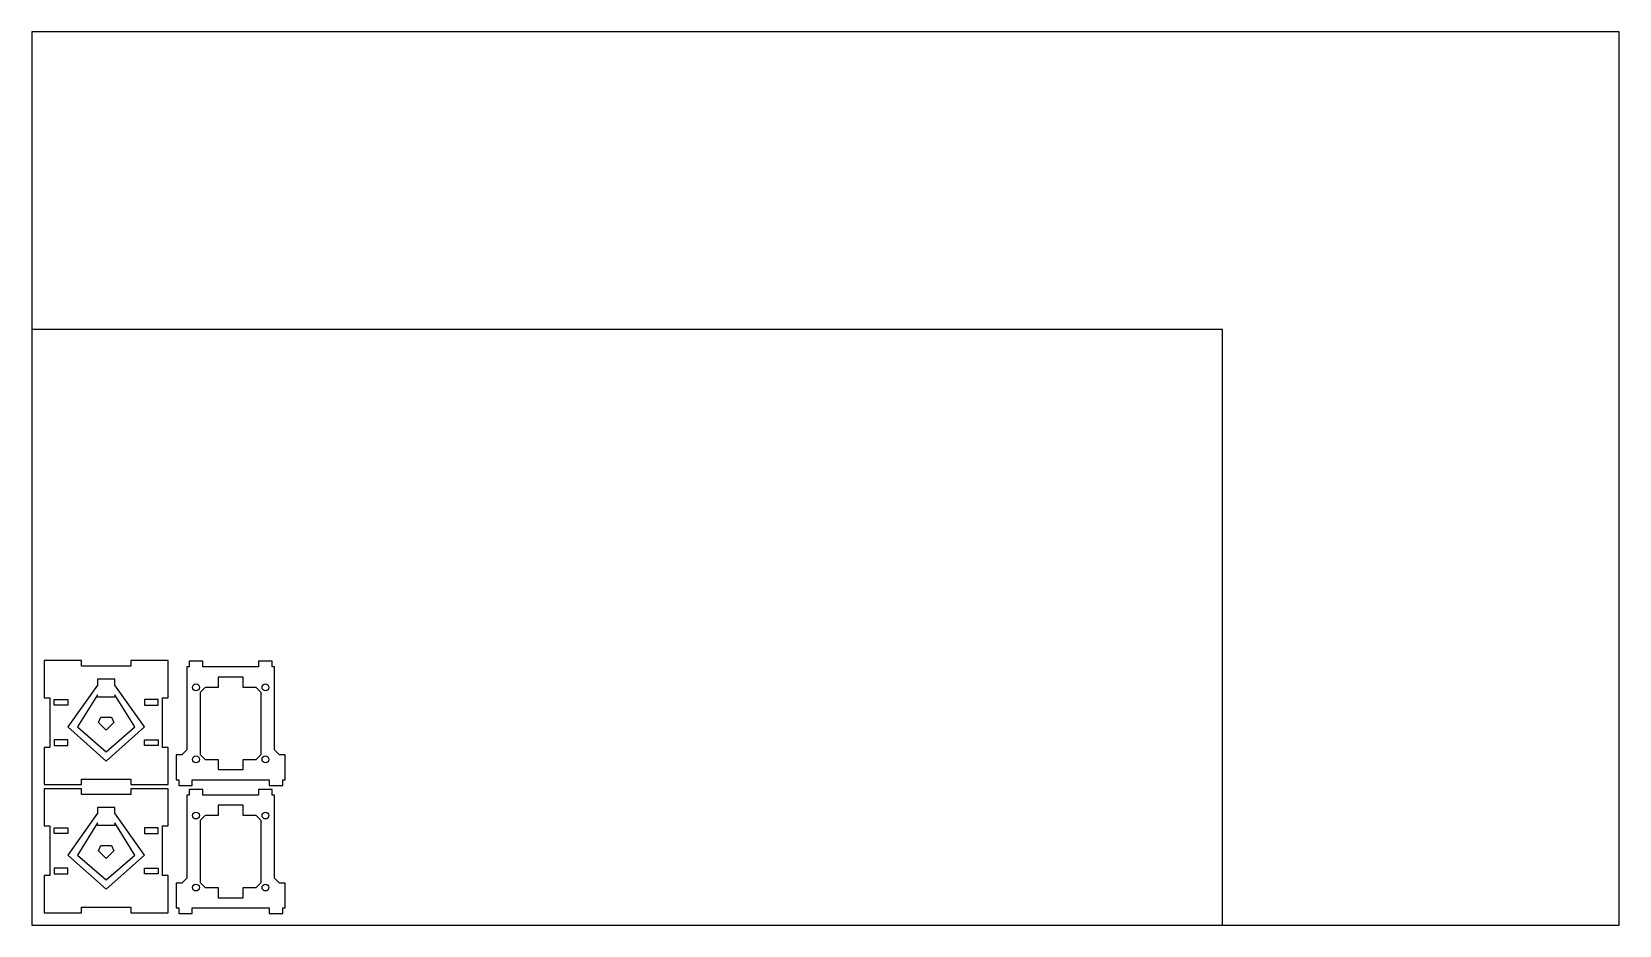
# Model space of a CAD drawing. Header units: inches. Extents: x -0.2 to 31.8, y -27.9 to -9.9.
import ezdxf

# ---------------------------------------------------------------- set-up
doc = ezdxf.new("R2010")
doc.units = ezdxf.units.IN
doc.header["$LTSCALE"] = 0.03937
doc.header["$MEASUREMENT"] = 0
doc.layers.add('Default', color=18, linetype='Continuous')
doc.layers.add('Make2D$visible$lines', color=18, linetype='Continuous')

msp = doc.modelspace()

# ---------------------------------------------------------------- linework, layer by layer
msp.add_lwpolyline([(-0.15, -27.86), (31.85, -27.86), (31.85, -9.86), (-0.15, -9.86)], close=True)
at = {"layer": 'Default'}
for points in [[(-0.15, -27.86), (23.85, -27.86), (23.85, -15.86), (-0.15, -15.86)], [(1.525, -23.023), (1.525, -22.903), (1.175, -22.903), (1.175, -23.023), (0.58, -23.866), (1.35, -24.553), (2.12, -23.866)], [(1.525, -23.217), (1.525, -23.267), (1.175, -23.267), (1.175, -23.217), (0.769, -23.866), (1.35, -24.365), (1.93, -23.866)], [(1.525, -25.605), (1.525, -25.485), (1.175, -25.485), (1.175, -25.605), (0.58, -26.448), (1.35, -27.135), (2.12, -26.448)], [(1.525, -25.799), (1.525, -25.849), (1.175, -25.849), (1.175, -25.799), (0.769, -26.448), (1.35, -26.947), (1.93, -26.448)]]:
    msp.add_lwpolyline(points, close=True, dxfattribs=at)
at = {"layer": 'Default', "color": 4}
for points in [[(4.746, -24.329), (4.746, -22.657), (4.696, -22.657), (4.696, -22.543), (4.423, -22.543), (4.423, -22.657), (3.296, -22.657), (3.296, -22.543), (3.023, -22.543), (3.023, -22.657), (2.973, -22.657), (2.973, -24.329), (2.873, -24.429), (2.762, -24.429), (2.762, -24.929), (2.812, -24.929), (2.812, -25.043), (3.085, -25.043), (3.085, -24.929), (4.635, -24.929), (4.635, -25.043), (4.908, -25.043), (4.908, -24.929), (4.958, -24.929), (4.958, -24.429), (4.846, -24.429)], [(4.746, -26.911), (4.746, -25.239), (4.696, -25.239), (4.696, -25.125), (4.423, -25.125), (4.423, -25.239), (3.296, -25.239), (3.296, -25.125), (3.023, -25.125), (3.023, -25.239), (2.973, -25.239), (2.973, -26.911), (2.873, -27.011), (2.762, -27.011), (2.762, -27.511), (2.812, -27.511), (2.812, -27.625), (3.085, -27.625), (3.085, -27.511), (4.635, -27.511), (4.635, -27.625), (4.908, -27.625), (4.908, -27.511), (4.958, -27.511), (4.958, -27.011), (4.846, -27.011)]]:
    msp.add_lwpolyline(points, close=True, dxfattribs=at)
at = {"layer": 'Default', "color": 5}
for points in [[(4.11, -23.068), (4.11, -22.862), (3.61, -22.862), (3.61, -23.068), (3.346, -23.068), (3.246, -23.168), (3.246, -24.418), (3.346, -24.518), (3.61, -24.518), (3.61, -24.723), (4.11, -24.723), (4.11, -24.518), (4.373, -24.518), (4.473, -24.418), (4.473, -23.168), (4.373, -23.068)], [(4.11, -25.65), (4.11, -25.444), (3.61, -25.444), (3.61, -25.65), (3.346, -25.65), (3.246, -25.75), (3.246, -27), (3.346, -27.1), (3.61, -27.1), (3.61, -27.305), (4.11, -27.305), (4.11, -27.1), (4.373, -27.1), (4.473, -27), (4.473, -25.75), (4.373, -25.65)]]:
    msp.add_lwpolyline(points, close=True, dxfattribs=at)
for centre in [(3.16, -23.068), (4.56, -23.068), (3.16, -24.518), (4.56, -24.518), (3.16, -25.65), (4.56, -25.65), (3.16, -27.1), (4.56, -27.1)]:
    msp.add_circle(centre, 0.069, dxfattribs=at)
at = {"layer": 'Make2D$visible$lines', "color": 4}
for points in [[(2.486, -24.278), (2.486, -23.278), (2.6, -23.278), (2.6, -22.528), (1.85, -22.528), (1.85, -22.642), (0.85, -22.642), (0.85, -22.528), (0.1, -22.528), (0.1, -23.278), (0.214, -23.278), (0.214, -24.278), (0.1, -24.278), (0.1, -25.028), (0.85, -25.028), (0.85, -24.914), (1.85, -24.914), (1.85, -25.028), (2.6, -25.028), (2.6, -24.278)], [(2.486, -26.86), (2.486, -25.86), (2.6, -25.86), (2.6, -25.11), (1.85, -25.11), (1.85, -25.224), (0.85, -25.224), (0.85, -25.11), (0.1, -25.11), (0.1, -25.86), (0.214, -25.86), (0.214, -26.86), (0.1, -26.86), (0.1, -27.61), (0.85, -27.61), (0.85, -27.496), (1.85, -27.496), (1.85, -27.61), (2.6, -27.61), (2.6, -26.86)]]:
    msp.add_lwpolyline(points, close=True, dxfattribs=at)
at = {"layer": 'Make2D$visible$lines', "color": 1}
for points in [[(0.302, -23.314), (0.575, -23.314), (0.575, -23.428), (0.302, -23.428)], [(2.398, -23.314), (2.125, -23.314), (2.125, -23.428), (2.398, -23.428)], [(1.35, -23.932), (1.196, -23.778), (1.241, -23.669), (1.458, -23.669), (1.503, -23.778)], [(0.302, -24.242), (0.575, -24.242), (0.575, -24.128), (0.302, -24.128)], [(2.398, -24.242), (2.125, -24.242), (2.125, -24.128), (2.398, -24.128)], [(0.302, -25.896), (0.575, -25.896), (0.575, -26.01), (0.302, -26.01)], [(2.398, -25.896), (2.125, -25.896), (2.125, -26.01), (2.398, -26.01)], [(1.35, -26.514), (1.196, -26.36), (1.241, -26.251), (1.458, -26.251), (1.503, -26.36)], [(0.302, -26.824), (0.575, -26.824), (0.575, -26.71), (0.302, -26.71)], [(2.398, -26.824), (2.125, -26.824), (2.125, -26.71), (2.398, -26.71)]]:
    msp.add_lwpolyline(points, close=True, dxfattribs=at)

doc.saveas('drawing.dxf')
